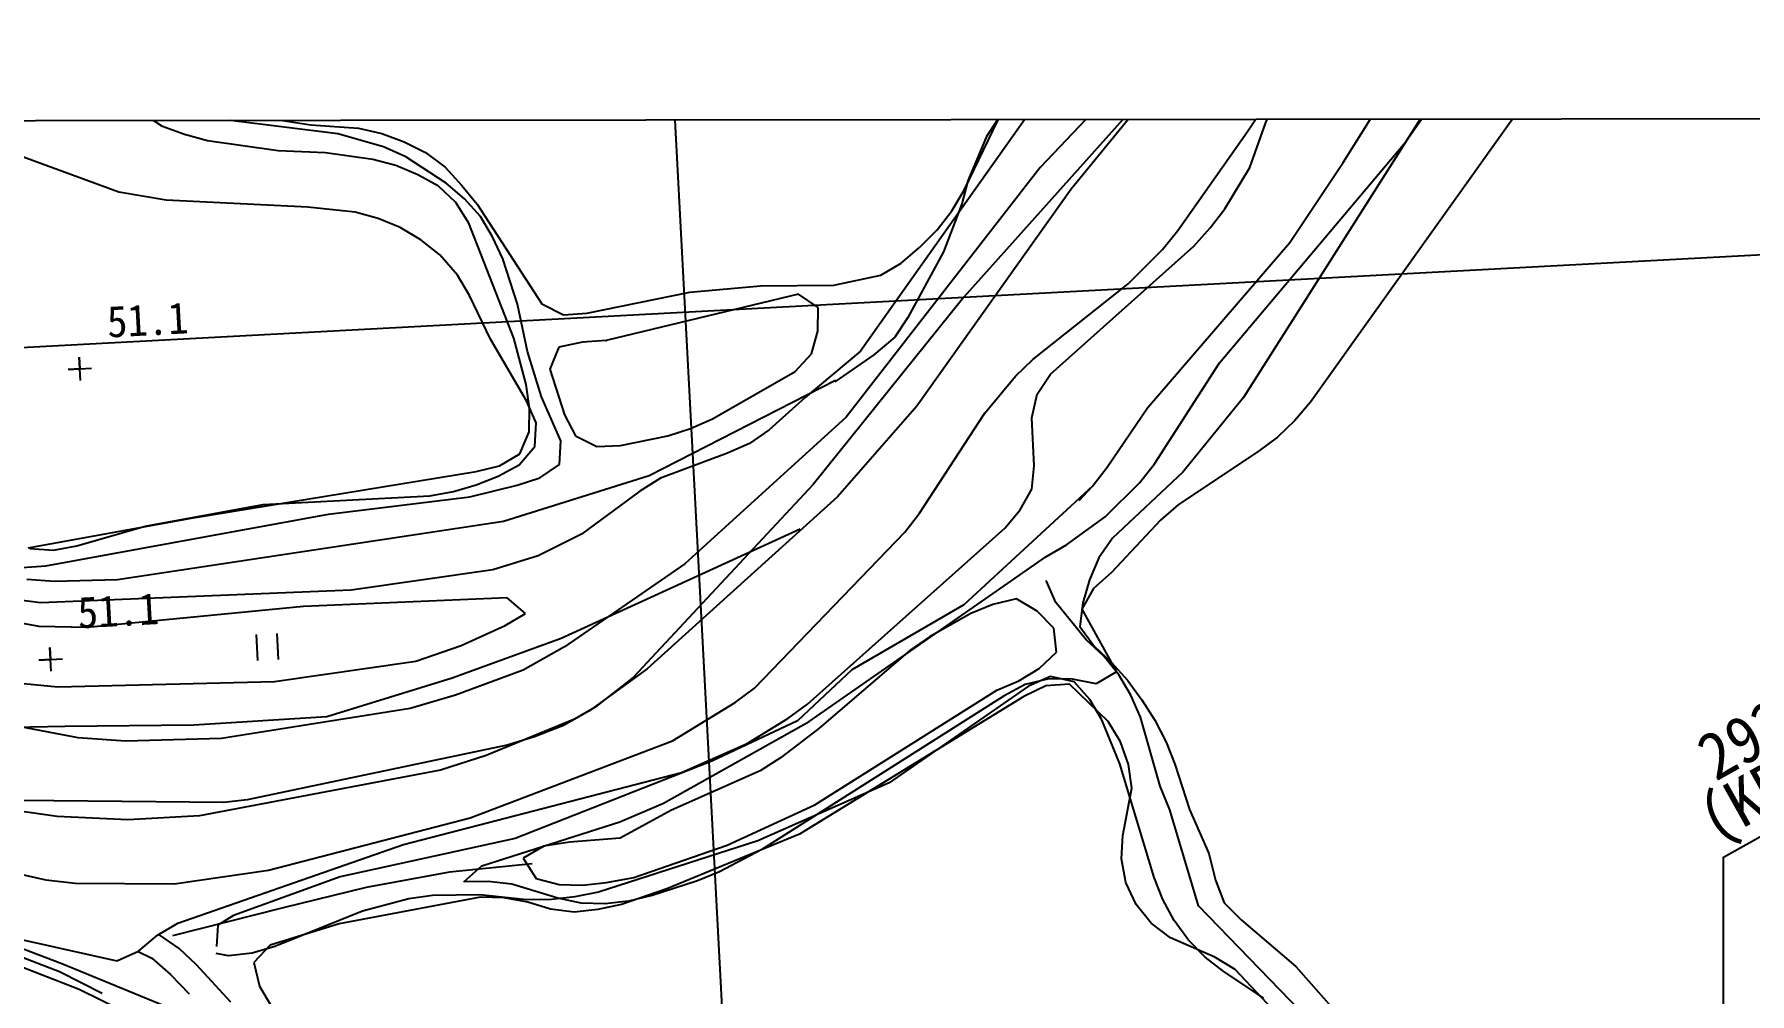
# Model space of a CAD drawing. Header units: millimetres. Extents: x 7782 to 8578, y 1103 to 1810.
# Drawn here: x 8061.1 to 8170.4, y 1503 to 1564.2 of the extents above; entities that cross this region are included whole.
import ezdxf
from ezdxf.xclip import XClip

# ---------------------------------------------------------------- set-up
doc = ezdxf.new("R2010")
doc.units = ezdxf.units.MM
doc.header["$LTSCALE"] = 10
doc.header["$MEASUREMENT"] = 0
doc.header["$XCLIPFRAME"] = 2
doc.layers.add('TX-PAPR', color=2, linetype='Continuous', plot=False)
doc.layers.add('TZ-BASE', color=253, linetype='Continuous')
doc.styles.add('GR', font='GulimChe.ttf')
doc.styles.add('GUL', font='GulimChe.ttf')

# ---------------------------------------------------------------- blocks, each defined once
blk = doc.blocks.new('기정')
at = {"layer": 'TZ-BASE', "flags": 128}
blk.add_lwpolyline([(386.81, 392.98), (386.81, 408.68), (405.79, 419.31)], dxfattribs=at)
at = {"layer": 'TZ-BASE', "style": 'GR'}
for s, p in [('(KPR304K048)', (386.3, 409.54)), ('292K202', (386.3, 413.48))]:
    blk.add_text(s, height=3, rotation=29.2488, dxfattribs=at).set_placement(p)
blk = doc.blocks.new('JD-FHF5FSSG3AFD3')
at = {"layer": 'TZ-BASE'}
for p, q in [((231.72, 138.74), (250.37, -211.12)), ((279.48, 94.48, -21.11), (258.4, 72.24, -21.11)), ((276.91, 91.09, -20.11), (260.37, 70.86, -20.11)), ((699.93, 87.75), (25.88, 51.81)), ((263.84, 84.39, -20.11), (246.94, 60.54, -20.11)), ((269.93, 82.29, -22.11), (253.52, 63.97, -22.11)), ((271.61, 74.54, -22.11), (276.6, 82.21, -22.11)), ((281.65, 73.84, -20.11), (286.99, 81.32, -20.11)), ((253.55, 70.79, -19.11), (257.67, 79.31, -19.11)), ((285.3, 79.55, -20.11), (271.34, 57.59, -20.11)), ((277.7, 72.55, -21.11), (281.75, 79.01, -21.11)), ((272.76, 75.1, -22.11), (273.4, 76.51, -22.11)), ((202.46, 74.86, -20.11), (200.74, 76, -20.11)), ((205.91, 75.85, -19.11), (211.93, 74.96, -19.11)), ((255.81, 75.48, -19.11), (254.97, 74.21, -19.11)), ((289, 76.03, -20.11), (275.61, 57.28, -20.11)), ((199.69, 70.67, -21.11), (189.68, 74.33, -21.11)), ((203.87, 74.33, -20.11), (202.46, 74.86, -20.11)), ((205.33, 73.94, -20.11), (203.87, 74.33, -20.11)), ((213.65, 74.38, -20.11), (206.11, 75.31, -20.11)), ((211.93, 74.96, -19.11), (214.95, 74.75, -19.11)), ((216.56, 73.56, -20.11), (213.65, 74.38, -20.11)), ((214.95, 74.75, -19.11), (216.45, 74.41, -19.11)), ((216.45, 74.41, -19.11), (217.86, 73.87, -19.11)), ((267.17, 68.22, -22.11), (271.61, 74.54, -22.11)), ((271.74, 72.23, -22.11), (272.76, 75.1, -22.11)), ((209.85, 73.29, -20.11), (205.33, 73.94, -20.11)), ((212.86, 73.17, -20.11), (209.85, 73.29, -20.11)), ((217.97, 72.92, -20.11), (216.56, 73.56, -20.11)), ((217.86, 73.87, -19.11), (219.22, 73.19, -19.11)), ((254.97, 74.21, -19.11), (253.79, 71.39, -19.11)), ((269.81, 59.78, -20.11), (281.65, 73.84, -20.11)), ((215.87, 72.75, -20.11), (212.86, 73.17, -20.11)), ((217.33, 72.36, -20.11), (215.87, 72.75, -20.11)), ((218.74, 71.78, -20.11), (217.33, 72.36, -20.11)), ((220.55, 71.24, -20.11), (217.97, 72.92, -20.11)), ((219.22, 73.19, -19.11), (220.49, 72.25, -19.11)), ((220.49, 72.25, -19.11), (221.55, 71.1, -19.11)), ((258.4, 72.24, -21.11), (246.03, 56.32, -21.11)), ((270.16, 69.61, -22.11), (271.74, 72.23, -22.11)), ((274.3, 67.45, -21.11), (277.7, 72.55, -21.11)), ((220.05, 71.04, -20.11), (218.74, 71.78, -20.11)), ((221.71, 70.25, -20.11), (220.55, 71.24, -20.11)), ((221.55, 71.1, -19.11), (222.52, 69.91, -19.11)), ((253.79, 71.39, -19.11), (253.41, 69.93, -19.11)), ((202.71, 70.15, -21.11), (199.69, 70.67, -21.11)), ((211.74, 69.7, -21.11), (202.71, 70.15, -21.11)), ((221.16, 70, -20.11), (220.05, 71.04, -20.11)), ((221.98, 68.7, -20.11), (221.16, 70, -20.11)), ((222.73, 69.11, -20.11), (221.71, 70.25, -20.11)), ((260.37, 70.86, -20.11), (250.54, 57.02, -20.11)), ((252.76, 69.48, -19.11), (253.55, 70.79, -19.11)), ((214.75, 69.38, -21.11), (211.74, 69.7, -21.11)), ((216.21, 68.99, -21.11), (214.75, 69.38, -21.11)), ((217.62, 68.41, -21.11), (216.21, 68.99, -21.11)), ((222.52, 69.91, -19.11), (226.65, 63.54, -19.11)), ((223.49, 67.81, -20.11), (222.73, 69.11, -20.11)), ((251.82, 68.26, -19.11), (252.76, 69.48, -19.11)), ((253.41, 69.93, -19.11), (252.24, 66.86, -19.11)), ((269.22, 68.4, -22.11), (270.16, 69.61, -22.11)), ((218.93, 67.62, -21.11), (217.62, 68.41, -21.11)), ((224.86, 61.36, -20.11), (221.98, 68.7, -20.11)), ((224.16, 66.42, -20.11), (223.49, 67.81, -20.11)), ((250.73, 67.15, -19.11), (251.82, 68.26, -19.11)), ((266.18, 67.01, -22.11), (267.17, 68.22, -22.11)), ((268.18, 67.23, -22.11), (269.22, 68.4, -22.11)), ((220.15, 66.68, -21.11), (218.93, 67.62, -21.11)), ((221.26, 65.38, -21.11), (220.15, 66.68, -21.11)), ((249.54, 66.13, -19.11), (250.73, 67.15, -19.11)), ((252.24, 66.86, -19.11), (249.97, 62.68, -19.11)), ((259.04, 59.06, -22.11), (268.18, 67.23, -22.11)), ((263.99, 64.83, -22.11), (266.18, 67.01, -22.11)), ((265.23, 56.92, -21.11), (274.3, 67.45, -21.11)), ((225.09, 63.52, -20.11), (224.16, 66.42, -20.11)), ((248.24, 65.37, -19.11), (249.54, 66.13, -19.11)), ((222.03, 64.09, -21.11), (221.26, 65.38, -21.11)), ((236.07, 64.29, -19.11), (240.58, 64.69, -19.11)), ((240.58, 64.69, -19.11), (245.24, 64.73, -19.11)), ((245.24, 64.73, -19.11), (248.24, 65.37, -19.11)), ((257.93, 60, -22.11), (263.99, 64.83, -22.11)), ((223.36, 61.29, -21.11), (222.03, 64.09, -21.11)), ((225.73, 60.52, -20.11), (225.09, 63.52, -20.11)), ((226.65, 63.54, -19.11), (228.01, 62.85, -19.11)), ((229.51, 62.96, -19.11), (236.07, 64.29, -19.11)), ((242.99, 64.16, -19.11), (230.73, 61.22, -19.11)), ((244.25, 63.32, -19.11), (242.99, 64.16, -19.11)), ((253.52, 63.97, -22.11), (243.92, 52.03, -22.11)), ((228.01, 62.85, -19.11), (229.51, 62.96, -19.11)), ((244.22, 61.81, -19.11), (244.25, 63.32, -19.11)), ((249.97, 62.68, -19.11), (249.14, 61.42, -19.11)), ((225.66, 57.36, -21.11), (223.36, 61.29, -21.11)), ((225.65, 58.41, -20.11), (224.86, 61.36, -20.11)), ((230.73, 61.22, -19.11), (229.23, 61.1, -19.11)), ((230.73, 61.22, -19.11), (230.78, 61.22, -19.11)), ((243.83, 60.36, -19.11), (244.22, 61.81, -19.11)), ((249.14, 61.42, -19.11), (247.79, 60.3, -19.11)), ((197.24, 58.67, -21.06), (197.16, 60.16, -21.06)), ((197.16, 60.16, -21.06), (197.2, 59.41, -21.06)), ((226.61, 57.62, -20.11), (225.73, 60.52, -20.11)), ((227.73, 60.79, -19.11), (227.14, 59.38, -19.11)), ((229.23, 61.1, -19.11), (227.73, 60.79, -19.11)), ((242.79, 59.24, -19.11), (243.83, 60.36, -19.11)), ((246.94, 60.54, -20.11), (243.41, 57.59, -20.11)), ((247.79, 60.3, -19.11), (245.3, 58.57, -19.11)), ((196.45, 59.37, -21.06), (197.95, 59.45, -21.06)), ((197.2, 59.41, -21.06), (196.45, 59.37, -21.06)), ((227.14, 59.38, -19.11), (228.08, 56.48, -19.11)), ((237.51, 56.23, -19.11), (242.79, 59.24, -19.11)), ((256.83, 58.94, -22.11), (257.93, 60, -22.11)), ((258.2, 57.8, -22.11), (259.04, 59.06, -22.11)), ((265.67, 53.36, -20.11), (269.81, 59.78, -20.11)), ((225.86, 56.91, -20.11), (225.65, 58.41, -20.11)), ((245.35, 58.67, -20.11), (233.48, 52.58, -20.11)), ((254.85, 56.56, -22.11), (256.83, 58.94, -22.11)), ((226.28, 55.96, -21.11), (225.66, 57.36, -21.11)), ((225.83, 55.4, -20.11), (225.86, 56.91, -20.11)), ((227.84, 54.82, -20.11), (226.61, 57.62, -20.11)), ((243.41, 57.59, -20.11), (241.12, 55.51, -20.11)), ((250.54, 57.02, -20.11), (245.48, 51.25, -20.11)), ((257.86, 56.29, -22.11), (258.2, 57.8, -22.11)), ((262.66, 53.13, -21.11), (265.23, 56.92, -21.11)), ((271.34, 57.59, -20.11), (267.48, 52.83, -20.11)), ((275.61, 57.28, -20.11), (274.62, 56.12, -20.11)), ((226.19, 54.45, -21.11), (226.28, 55.96, -21.11)), ((228.08, 56.48, -19.11), (228.79, 55.13, -19.11)), ((246.03, 56.32, -21.11), (235.75, 46.98, -21.11)), ((236.11, 55.61, -19.11), (237.51, 56.23, -19.11)), ((250.71, 50.2, -22.11), (254.85, 56.56, -22.11)), ((258, 53.23, -22.11), (257.86, 56.29, -22.11)), ((274.62, 56.12, -20.11), (273.52, 55.05, -20.11)), ((225.24, 53.99, -20.11), (225.83, 55.4, -20.11)), ((227.76, 53.32, -20.11), (227.84, 54.82, -20.11)), ((228.79, 55.13, -19.11), (230.15, 54.45, -19.11)), ((231.66, 54.51, -19.11), (234.66, 55.14, -19.11)), ((234.66, 55.14, -19.11), (236.11, 55.61, -19.11)), ((241.12, 55.51, -20.11), (239.88, 54.65, -20.11)), ((273.52, 55.05, -20.11), (272.28, 54.14, -20.11)), ((223.95, 53.23, -20.11), (225.24, 53.99, -20.11)), ((225.2, 53.29, -21.11), (226.19, 54.45, -21.11)), ((230.15, 54.45, -19.11), (231.66, 54.51, -19.11)), ((238.48, 54.03, -20.11), (234.19, 52.43, -20.11)), ((239.88, 54.65, -20.11), (238.48, 54.03, -20.11)), ((272.28, 54.14, -20.11), (267.2, 50.77, -20.11)), ((204.42, 49.91, -20.11), (222.45, 52.86, -20.11)), ((222.45, 52.86, -20.11), (223.95, 53.23, -20.11)), ((222.46, 52.01, -21.11), (223.85, 52.57, -21.11)), ((223.85, 52.57, -21.11), (225.2, 53.29, -21.11)), ((233.48, 52.58, -20.11), (224.19, 49.67, -20.11)), ((226.51, 52.45, -20.11), (227.76, 53.32, -20.11)), ((257.86, 51.73, -22.11), (258, 53.23, -22.11)), ((261.72, 51.92, -21.11), (262.66, 53.13, -21.11)), ((267.48, 52.83, -20.11), (263.01, 48.62, -20.11)), ((264.73, 52.15, -20.11), (265.67, 53.36, -20.11)), ((219.5, 51.32, -21.11), (221.01, 51.59, -21.11)), ((221.01, 51.59, -21.11), (222.46, 52.01, -21.11)), ((222.06, 51.25, -20.11), (225.06, 51.99, -20.11)), ((225.06, 51.99, -20.11), (226.51, 52.45, -20.11)), ((232.89, 51.62, -20.11), (229.16, 48.87, -20.11)), ((243.92, 52.03, -22.11), (232.46, 39.73, -22.11)), ((234.19, 52.43, -20.11), (232.89, 51.62, -20.11)), ((261.72, 51.92, -21.11), (253.53, 44.36, -21.11)), ((257.12, 50.42, -22.11), (257.86, 51.73, -22.11)), ((260.88, 51.02, -21.11), (261.72, 51.92, -21.11)), ((262.54, 49.97, -20.11), (264.73, 52.15, -20.11)), ((201.37, 49.38, -21.11), (208.88, 50.76, -21.11)), ((208.88, 50.76, -21.11), (219.5, 51.32, -21.11)), ((213.05, 50.15, -20.11), (222.06, 51.25, -20.11)), ((245.48, 51.25, -20.11), (233.36, 40.29, -20.11)), ((256.13, 49.25, -22.11), (257.12, 50.42, -22.11)), ((267.2, 50.77, -20.11), (266.06, 49.76, -20.11)), ((193.91, 48, -20.11), (204.42, 49.91, -20.11)), ((195.03, 46.85, -20.11), (213.05, 50.15, -20.11)), ((197.02, 48.13, -21.11), (201.37, 49.38, -21.11)), ((224.19, 49.67, -20.11), (199.6, 45.95, -20.11)), ((234.56, 45.31, -21.86), (243.1, 49.22, -21.86)), ((243.56, 38.04, -22.11), (256.13, 49.25, -22.11)), ((249.77, 48.99, -22.11), (250.71, 50.2, -22.11)), ((260.06, 48.19, -20.11), (262.54, 49.97, -20.11)), ((266.06, 49.76, -20.11), (262.93, 46.42, -20.11)), ((195.52, 47.86, -21.11), (197.02, 48.13, -21.11)), ((229.16, 48.87, -20.11), (226.41, 47.49, -20.11)), ((240.19, 39.06, -22.11), (249.77, 48.99, -22.11)), ((258.76, 47.42, -20.11), (260.06, 48.19, -20.11)), ((263.01, 48.62, -20.11), (262.12, 47.36, -20.11)), ((194.01, 47.95, -21.11), (195.52, 47.86, -21.11)), ((226.41, 47.49, -20.11), (223.52, 46.6, -20.11)), ((243.68, 36.94, -20.11), (258.76, 47.42, -20.11)), ((262.12, 47.36, -20.11), (261.53, 45.95, -20.11)), ((193.53, 46.74, -20.11), (195.03, 46.85, -20.11)), ((195.59, 45.86, -20.11), (193.83, 45.99, -20.11)), ((199.6, 45.95, -20.11), (195.59, 45.86, -20.11)), ((223.52, 46.6, -20.11), (214.5, 45.3, -20.11)), ((235.75, 46.98, -21.11), (228.08, 41.69, -21.11)), ((259.39, 44.52, -20.11), (258.78, 45.92, -20.11)), ((261.53, 45.95, -20.11), (261.1, 44.49, -20.11)), ((262.93, 46.42, -20.11), (261.79, 45.4, -20.11)), ((214.5, 45.3, -20.11), (194.7, 44.5, -20.11)), ((227.87, 42.24, -21.86), (234.56, 45.31, -21.86)), ((261.79, 45.4, -20.11), (261.05, 44.09, -20.11)), ((194.7, 44.5, -20.11), (193.2, 44.68, -20.11)), ((211.45, 44.27, -20.11), (197.68, 42.92, -20.11)), ((224.44, 44.81, -20.11), (211.45, 44.27, -20.11)), ((224.31, 43.05, -20.11), (225.6, 43.82, -20.11)), ((225.6, 43.82, -20.11), (224.44, 44.81, -20.11)), ((253.53, 44.36, -21.11), (246.4, 40.22, -21.11)), ((253.98, 43.81, -19.11), (251.34, 42.33, -19.11)), ((255.38, 44.38, -19.11), (253.98, 43.81, -19.11)), ((256.88, 44.75, -19.11), (255.38, 44.38, -19.11)), ((258.2, 43.96, -19.11), (256.88, 44.75, -19.11)), ((259.26, 42.87, -19.11), (258.2, 43.96, -19.11)), ((261.32, 42.14, -20.11), (259.39, 44.52, -20.11)), ((261.1, 44.49, -20.11), (260.91, 42.98, -20.11)), ((261.05, 44.09, -20.11), (263.25, 40.1, -20.11)), ((194.62, 42.99, -20.11), (193.11, 43.27, -20.11)), ((197.68, 42.92, -20.11), (194.62, 42.99, -20.11)), ((221.51, 41.77, -20.11), (224.31, 43.05, -20.11)), ((259.43, 41.36, -19.11), (259.26, 42.87, -19.11)), ((260.91, 42.98, -20.11), (261.83, 41.74, -20.11)), ((195.38, 40.14, -21.06), (195.3, 41.64, -21.06)), ((195.3, 41.64, -21.06), (195.34, 40.89, -21.06)), ((208.54, 40.81, -21.06), (208.45, 42.48, -21.06)), ((209.76, 42.53, -21.06), (209.85, 40.88, -21.06)), ((218.61, 40.78, -20.11), (221.51, 41.77, -20.11)), ((220.93, 39.71, -21.86), (227.87, 42.24, -21.86)), ((228.08, 41.69, -21.11), (225.44, 40.2, -21.11)), ((251.34, 42.33, -19.11), (250.1, 41.47, -19.11)), ((262.44, 41.09, -20.11), (261.32, 42.14, -20.11)), ((261.83, 41.74, -20.11), (262.94, 40.7, -20.11)), ((194.59, 40.85, -21.06), (196.09, 40.93, -21.06)), ((195.34, 40.89, -21.06), (194.59, 40.85, -21.06)), ((209.6, 39.49, -20.11), (218.61, 40.78, -20.11)), ((250.1, 41.47, -19.11), (244.28, 36.49, -19.11)), ((258.33, 40.3, -19.11), (259.43, 41.36, -19.11)), ((263.4, 39.9, -20.11), (262.44, 41.09, -20.11)), ((262.94, 40.7, -20.11), (263.96, 39.56, -20.11)), ((190.64, 39.64, -20.11), (195.81, 39.14, -20.11)), ((195.81, 39.14, -20.11), (209.6, 39.49, -20.11)), ((212.93, 37.26, -21.86), (220.93, 39.71, -21.86)), ((225.44, 40.2, -21.11), (221.14, 38.6, -21.11)), ((233.36, 40.29, -20.11), (229.63, 37.59, -20.11)), ((232.46, 39.73, -22.11), (230.03, 37.85, -22.11)), ((246.4, 40.22, -21.11), (242.92, 36.98, -21.11)), ((255.64, 38.92, -19.11), (257.04, 39.53, -19.11)), ((257.04, 39.53, -19.11), (258.33, 40.3, -19.11)), ((258.94, 39.65, -20.11), (257.44, 39.29, -20.11)), ((259.04, 39.8, -21.11), (257.64, 39.19, -21.11)), ((260.45, 39.62, -20.11), (258.94, 39.65, -20.11)), ((260.55, 39.47, -21.11), (259.04, 39.8, -21.11)), ((261.96, 39.33, -20.11), (260.45, 39.62, -20.11)), ((261.56, 38.33, -21.11), (260.55, 39.47, -21.11)), ((263.25, 40.1, -20.11), (261.96, 39.33, -20.11)), ((264.17, 38.61, -20.11), (263.4, 39.9, -20.11)), ((263.96, 39.56, -20.11), (264.87, 38.31, -20.11)), ((221.14, 38.6, -21.11), (218.24, 37.77, -21.11)), ((238.95, 38.14, -22.11), (240.19, 39.06, -22.11)), ((256.1, 38.57, -20.11), (240.65, 28.78, -20.11)), ((257.35, 38.53, -20.11), (243.05, 29.76, -20.11)), ((244.03, 31.62, -19.11), (255.64, 38.92, -19.11)), ((257.64, 39.19, -21.11), (248.78, 33.03, -21.11)), ((257.44, 39.29, -20.11), (256.1, 38.57, -20.11)), ((258.75, 39.2, -20.11), (257.35, 38.53, -20.11)), ((260.25, 39.32, -20.11), (258.75, 39.2, -20.11)), ((262.73, 36.94, -20.11), (260.25, 39.32, -20.11)), ((262.33, 37.03, -21.11), (261.56, 38.33, -21.11)), ((264.79, 37.21, -20.11), (264.17, 38.61, -20.11)), ((264.87, 38.31, -20.11), (265.69, 37.02, -20.11)), ((204.46, 36.72, -21.86), (212.93, 37.26, -21.86)), ((218.24, 37.77, -21.11), (206.23, 35.84, -21.11)), ((229.63, 37.59, -20.11), (228.03, 36.67, -20.11)), ((230.03, 37.85, -22.11), (228.73, 37.08, -22.11)), ((234.96, 35.69, -22.11), (238.95, 38.14, -22.11)), ((242.32, 37.12, -22.11), (243.56, 38.04, -22.11)), ((266.04, 32.81, -20.11), (264.79, 37.21, -20.11)), ((190.07, 36.52, -21.86), (196.24, 36.64, -21.86)), ((197.1, 35.89, -21.11), (191.07, 37.04, -21.11)), ((196.24, 36.64, -21.86), (204.46, 36.72, -21.86)), ((228.73, 37.08, -22.11), (223.09, 34.76, -22.11)), ((228.03, 36.67, -20.11), (226.18, 35.95, -20.11)), ((234.4, 31.72, -20.11), (243.68, 36.94, -20.11)), ((242.92, 36.98, -21.11), (237.48, 34.41, -21.11)), ((239.73, 35.54, -22.11), (242.32, 37.12, -22.11)), ((244.28, 36.49, -19.11), (241.85, 34.61, -19.11)), ((263.46, 34.24, -21.11), (262.33, 37.03, -21.11)), ((263.5, 35.64, -20.11), (262.73, 36.94, -20.11)), ((265.69, 37.02, -20.11), (266.41, 35.62, -20.11)), ((200.11, 35.68, -21.11), (197.1, 35.89, -21.11)), ((206.23, 35.84, -21.11), (200.11, 35.68, -21.11)), ((224.44, 35.43, -20.11), (207.87, 31.95, -20.11)), ((222.08, 30.79, -22.11), (234.96, 35.69, -22.11)), ((226.18, 35.95, -20.11), (224.44, 35.43, -20.11)), ((235.54, 33.69, -22.11), (239.73, 35.54, -22.11)), ((264.02, 34.19, -20.11), (263.5, 35.64, -20.11)), ((266.41, 35.62, -20.11), (266.97, 34.22, -20.11)), ((223.09, 34.76, -22.11), (220.19, 33.83, -22.11)), ((237.48, 34.41, -21.11), (224.95, 29.47, -21.11)), ((241.85, 34.61, -19.11), (240.55, 33.79, -19.11)), ((265.65, 26.99, -21.11), (263.46, 34.24, -21.11)), ((264.23, 32.69, -20.11), (264.02, 34.19, -20.11)), ((266.97, 34.22, -20.11), (267.91, 31.32, -20.11)), ((220.19, 33.83, -22.11), (204.82, 30.91, -22.11)), ((217.83, 29.09, -22.11), (235.54, 33.69, -22.11)), ((240.55, 33.79, -19.11), (234.91, 31.28, -19.11)), ((248.78, 33.03, -21.11), (240.4, 29.33, -21.11)), ((266.65, 31.31, -20.11), (266.04, 32.81, -20.11)), ((206.37, 31.78, -20.11), (193.38, 31.89, -20.11)), ((207.87, 31.95, -20.11), (206.37, 31.78, -20.11)), ((231.61, 30.54, -20.11), (234.4, 31.72, -20.11)), ((263.66, 29.67, -20.11), (264.23, 32.69, -20.11)), ((195.75, 30.87, -22.11), (191.23, 31.52, -22.11)), ((200.26, 30.66, -22.11), (195.75, 30.87, -22.11)), ((204.82, 30.91, -22.11), (200.26, 30.66, -22.11)), ((209.22, 27.45, -22.11), (222.08, 30.79, -22.11)), ((234.91, 31.28, -19.11), (231.62, 29.49, -19.11)), ((238.44, 29.06, -19.11), (244.03, 31.62, -19.11)), ((268.47, 25.19, -20.11), (266.65, 31.31, -20.11)), ((267.91, 31.32, -20.11), (269.14, 28.53, -20.11)), ((222.81, 27.74, -20.11), (231.61, 30.54, -20.11)), ((243.05, 29.76, -20.11), (234.61, 26.26, -20.11)), ((263.58, 28.17, -20.11), (263.66, 29.67, -20.11)), ((203.44, 24.08, -22.11), (217.83, 29.09, -22.11)), ((224.95, 29.47, -21.11), (213.79, 27.04, -21.11)), ((226.76, 28.98, -19.11), (225.46, 28.22, -19.11)), ((228.41, 29.25, -19.11), (226.76, 28.98, -19.11)), ((231.62, 29.49, -19.11), (228.41, 29.25, -19.11)), ((240.4, 29.33, -21.11), (230.25, 26.06, -21.11)), ((232.5, 26.99, -19.11), (238.44, 29.06, -19.11)), ((240.65, 28.78, -20.11), (237.96, 27.35, -20.11)), ((269.14, 28.53, -20.11), (269.56, 26.83, -20.11)), ((203.22, 26.58, -22.11), (209.22, 27.45, -22.11)), ((226.02, 27.87, -19.85), (220.76, 27.32, -19.85)), ((221.67, 26.72, -20.11), (222.81, 27.74, -20.11)), ((225.46, 28.22, -19.11), (226.28, 26.92, -19.11)), ((237.96, 27.35, -20.11), (236.56, 26.78, -20.11)), ((263.84, 26.67, -20.11), (263.58, 28.17, -20.11)), ((193.53, 27.18, -22.11), (195.04, 26.85, -22.11)), ((195.04, 26.85, -22.11), (196.9, 26.62, -22.11)), ((196.9, 26.62, -22.11), (203.22, 26.58, -22.11)), ((213.79, 27.04, -21.11), (207, 24.56, -21.11)), ((215.45, 26.36, -19.85), (210.15, 25.05, -19.85)), ((220.76, 27.32, -19.85), (215.45, 26.36, -19.85)), ((223.22, 26.74, -20.11), (221.67, 26.72, -20.11)), ((224.73, 26.56, -20.11), (223.22, 26.74, -20.11)), ((227.65, 25.68, -20.11), (224.73, 26.56, -20.11)), ((226.28, 26.92, -19.11), (227.74, 26.54, -19.11)), ((227.74, 26.54, -19.11), (229.24, 26.5, -19.11)), ((229.24, 26.5, -19.11), (230.75, 26.67, -19.11)), ((230.75, 26.67, -19.11), (232.5, 26.99, -19.11)), ((234.61, 26.26, -20.11), (231.71, 25.28, -20.11)), ((236.56, 26.78, -20.11), (233.66, 25.85, -20.11)), ((264.51, 25.27, -20.11), (263.84, 26.67, -20.11)), ((266.21, 25.59, -21.11), (265.65, 26.99, -21.11)), ((269.56, 26.83, -20.11), (270.12, 25.38, -20.11)), ((196.05, 21.49, -21.11), (184.47, 25.88, -21.11)), ((222.73, 25.73, -20.11), (213.72, 24.03, -20.11)), ((218.17, 25.63, -21.11), (215.22, 24.85, -21.11)), ((219.67, 25.85, -21.11), (218.17, 25.63, -21.11)), ((222.68, 25.88, -21.11), (219.67, 25.85, -21.11)), ((225.69, 25.56, -21.11), (222.68, 25.88, -21.11)), ((224.24, 25.7, -20.11), (222.73, 25.73, -20.11)), ((225.74, 25.41, -20.11), (224.24, 25.7, -20.11)), ((227.25, 25.58, -21.11), (225.69, 25.56, -21.11)), ((227.2, 24.98, -20.11), (225.74, 25.41, -20.11)), ((228.75, 25.75, -21.11), (227.25, 25.58, -21.11)), ((229.15, 25.35, -20.11), (227.65, 25.68, -20.11)), ((230.25, 26.06, -21.11), (228.75, 25.75, -21.11)), ((230.66, 25.32, -20.11), (229.15, 25.35, -20.11)), ((231.71, 25.28, -20.11), (230.21, 24.96, -20.11)), ((232.16, 25.48, -20.11), (230.66, 25.32, -20.11)), ((233.66, 25.85, -20.11), (232.16, 25.48, -20.11)), ((265.47, 24.08, -20.11), (264.51, 25.27, -20.11)), ((266.93, 24.24, -21.11), (266.21, 25.59, -21.11)), ((280.23, 13.05, -20.11), (268.47, 25.19, -20.11)), ((270.12, 25.38, -20.11), (271.19, 24.29, -20.11)), ((197.17, 19.85, -20.1), (185.44, 24.39, -20.1)), ((202.15, 23.31, -22.11), (203.44, 24.08, -22.11)), ((210.15, 25.05, -19.85), (203.1, 23.27, -19.85)), ((207, 24.56, -21.11), (206, 23.95, -21.11)), ((215.22, 24.85, -21.11), (209.63, 22.59, -21.11)), ((228.71, 24.79, -20.11), (227.2, 24.98, -20.11)), ((230.21, 24.96, -20.11), (228.71, 24.79, -20.11)), ((266.69, 23.14, -20.11), (265.47, 24.08, -20.11)), ((267.84, 23, -21.11), (266.93, 24.24, -21.11)), ((271.19, 24.29, -20.11), (274.68, 21.31, -20.11)), ((193.57, 23.02, -22.11), (199.56, 21.68, -22.11)), ((200.95, 22.29, -22.11), (202.15, 23.31, -22.11)), ((203.53, 22.47, -18.11), (202.23, 23.36, -18.11)), ((206, 23.95, -21.11), (205.91, 22.6, -21.11)), ((213.72, 24.03, -20.11), (209.32, 22.68, -20.11)), ((269.51, 21.91, -20.11), (266.69, 23.14, -20.11)), ((268.91, 21.91, -21.11), (267.84, 23, -21.11)), ((193.03, 22.11, -19.11), (195.9, 20.99, -19.11)), ((199.56, 21.68, -22.11), (200.95, 22.29, -22.11)), ((200.92, 22.28, -21.11), (201.78, 21.85, -21.11)), ((204.64, 21.43, -18.11), (203.53, 22.47, -18.11)), ((206.67, 22, -21.11), (205.89, 22.15, -21.11)), ((208.18, 22.17, -21.11), (206.67, 22, -21.11)), ((209.63, 22.59, -21.11), (208.18, 22.17, -21.11)), ((209.32, 22.68, -20.11), (208.28, 21.57, -20.11)), ((270.12, 20.97, -21.11), (268.91, 21.91, -21.11)), ((270.82, 21.12, -20.11), (269.51, 21.91, -20.11)), ((195.9, 20.99, -19.11), (198.63, 19.61, -19.11)), ((203.8, 18.31, -21.11), (196.05, 21.49, -21.11)), ((201.78, 21.85, -21.11), (202.99, 20.81, -21.11)), ((202.99, 20.81, -21.11), (204.16, 19.57, -21.11)), ((206.82, 19.04, -18.11), (204.64, 21.43, -18.11)), ((208.28, 21.57, -20.11), (208.65, 20.07, -20.11)), ((272.65, 19.29, -21.11), (270.12, 20.97, -21.11)), ((288.72, 2.21, -20.11), (270.82, 21.12, -20.11)), ((274.68, 21.31, -20.11), (283.82, 11.03, -20.11)), ((204.58, 16.21, -20.1), (197.17, 19.85, -20.1)), ((208.65, 20.07, -20.11), (209.42, 18.77, -20.11))]:
    blk.add_line(p, q, dxfattribs=at)
at = {"layer": 'TZ-BASE', "style": 'GUL'}
for p in [(198.99, 61.4, -14.01), (197.12, 42.87, -14.01)]:
    blk.add_text('51.1', height=2, rotation=3.0521, dxfattribs=at).set_placement(p)

msp = doc.modelspace()

# ---------------------------------------------------------------- linework, layer by layer
at = {"layer": 'TX-PAPR'}
msp.add_lwpolyline([(7866.85, 1408.45), (8566.85, 1409.21), (8566.69, 1559.21), (7866.69, 1558.45)], close=True, dxfattribs=at)

# ---------------------------------------------------------------- block references
at = {"layer": 'TZ-BASE', "linetype": 'Continuous'}
ref = msp.add_blockref('JD-FHF5FSSG3AFD3', (7866.77, 1483.45), dxfattribs=at)
XClip(ref).set_block_clipping_path([(0.0821603095, -74.9999550004), (700.0817466289, -74.2388851682), (699.9174259504, 75.7610248326), (-0.0821603095, 74.9999550004)])
msp.add_blockref('기정', (7781.89, 1103.05), dxfattribs=at)

doc.saveas('drawing.dxf')
